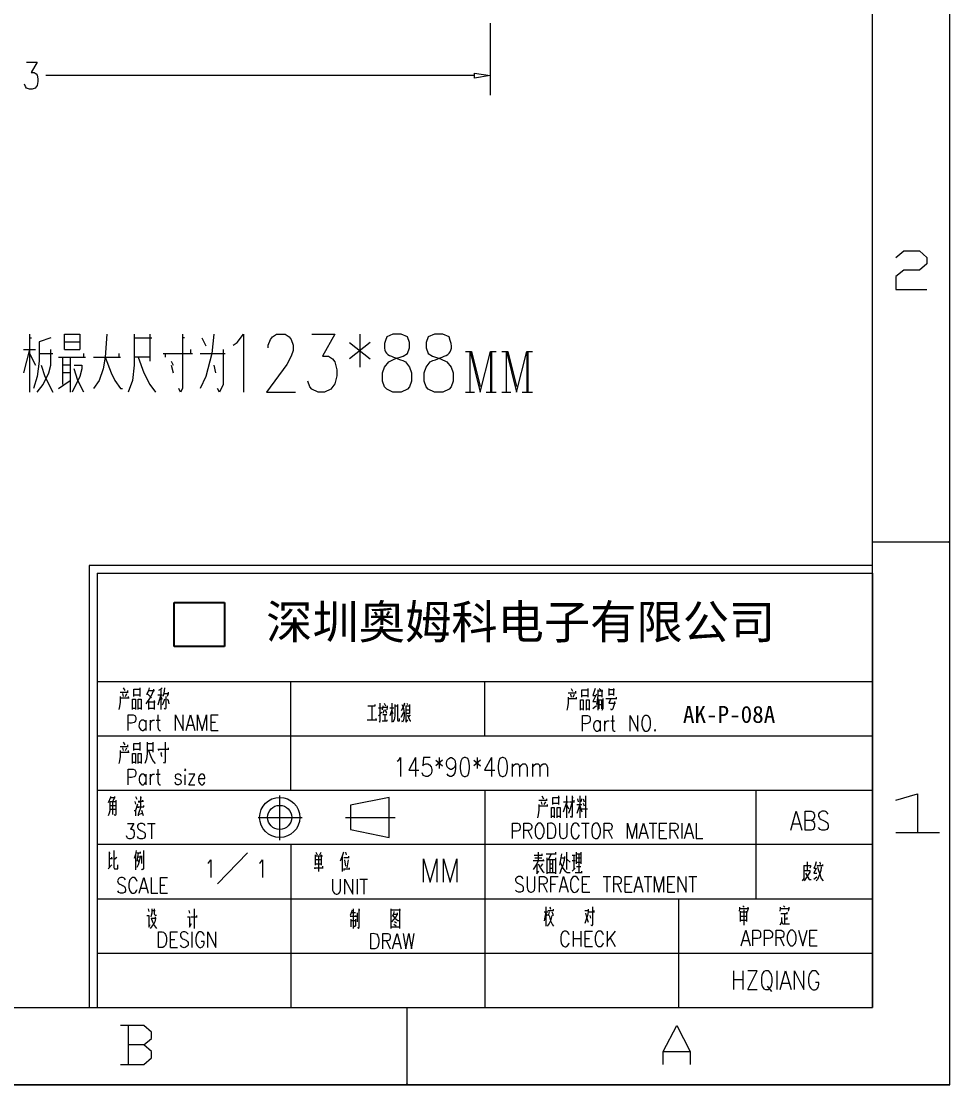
# Model space of a CAD drawing. Header units: millimetres. Extents: x -153 to 267, y -261 to 71.
# Drawn here: x 147.3 to 267.1, y -260.9 to -123.8 of the extents above; entities that cross this region are included whole.
import ezdxf

# ---------------------------------------------------------------- set-up
doc = ezdxf.new("R2010")
doc.units = ezdxf.units.MM
picture_1 = doc.add_image_def('image1.png', size_in_pixel=(283, 248))

msp = doc.modelspace()

# ---------------------------------------------------------------- hatches: boundary and pattern name
h = msp.add_hatch(color=0)
h.dxf.hatch_style = 2
h.paths.add_polyline_path([(267.07, -191.07), (266.94, -191.04), (266.91, -190.91), (266.94, -190.79), (267.07, -190.76)])
h = msp.add_hatch(color=0)
h.dxf.hatch_style = 2
h.paths.add_polyline_path([(196.93, -260.9), (196.96, -260.77), (197.09, -260.74), (197.21, -260.77), (197.24, -260.9)])

# ---------------------------------------------------------------- linework, layer by layer
at = {"color": 0, "lineweight": 0}
for points in [[(267.07, -260.9), (267.07, 36.01)], [(267.07, -260.9), (267.07, 36.01)], [(257.1, -250.92), (257.1, 26.04)], [(207.8, -124.05), (207.8, -133.31)], [(148, -129.08), (149.36, -129.08), (148.62, -130.41), (148.99, -130.41), (149.24, -130.56), (149.36, -130.75), (149.48, -131.24), (149.48, -131.58), (149.36, -132.08), (149.11, -132.42), (148.74, -132.57), (148.37, -132.57), (148, -132.42), (147.88, -132.23), (147.76, -131.92)], [(205.79, -130.81), (150.5, -130.81)], [(260.12, -154.24), (261.14, -153.41), (263.15, -153.41), (264.13, -154.24), (264.13, -155.07), (263.15, -155.91), (261.14, -155.91), (260.12, -156.71), (260.12, -158.38), (264.13, -158.38)], [(148.4, -164.12), (148.4, -171.62)], [(152.88, -166.13), (152.88, -164.12), (154.89, -164.12), (154.89, -166.13)], [(158.38, -164.12), (158.13, -167.11), (157.88, -168.63), (157.39, -170.11), (156.65, -171.13)], [(161.89, -164.12), (161.89, -168.13), (161.65, -170.11), (161.12, -171.62)], [(163.9, -164.12), (163.9, -167.61)], [(168.13, -164.12), (168.13, -171.13), (167.88, -171.62), (167.64, -171.13)], [(172.14, -164.12), (171.9, -166.62), (171.12, -169.61), (170.38, -171.13)], [(174.64, -165.54), (175.17, -165.2), (175.97, -164.12), (175.97, -171.62)], [(179.18, -165.91), (179.18, -165.54), (179.46, -164.83), (179.74, -164.49), (180.26, -164.12), (181.34, -164.12), (181.87, -164.49), (182.14, -164.83), (182.39, -165.54), (182.39, -166.25), (182.14, -166.99), (181.59, -168.04), (178.93, -171.62), (182.67, -171.62)], [(184.8, -164.12), (187.76, -164.12), (186.16, -166.99), (186.96, -166.99), (187.48, -167.33), (187.76, -167.7), (188.04, -168.75), (188.04, -169.49), (187.76, -170.54), (187.24, -171.25), (186.44, -171.62), (185.6, -171.62), (184.8, -171.25), (184.55, -170.91), (184.27, -170.2)], [(190.97, -164.12), (190.97, -168.41)], [(148.4, -164.61), (148.65, -164.61)], [(151.15, -164.61), (149.64, -165.11), (149.64, -167.61), (149.39, -169.61), (148.9, -171.13)], [(152.88, -165.11), (154.89, -165.11)], [(161.89, -164.61), (164.15, -164.61)], [(168.38, -164.61), (168.13, -164.61)], [(170.63, -164.61), (171.12, -165.63)], [(189.65, -165.2), (192.3, -167.33)], [(192.3, -165.2), (189.65, -167.33)], [(147.63, -166.13), (149.15, -166.13)], [(148.4, -166.13), (147.63, -169.12)], [(148.4, -166.62), (149.15, -168.13)], [(149.39, -171.62), (150.13, -170.63), (150.87, -169.12), (151.15, -168.13), (151.15, -166.13)], [(149.64, -166.62), (151.4, -166.62)], [(152.14, -167.11), (155.63, -167.11)], [(152.63, -167.11), (152.63, -170.63)], [(152.88, -166.13), (154.89, -166.13)], [(153.65, -167.11), (153.65, -171.62)], [(155.38, -167.11), (155.38, -166.62)], [(156.65, -167.11), (160.13, -167.11)], [(158.13, -167.11), (158.9, -169.12), (159.39, -170.11), (160.13, -171.13), (160.38, -171.13)], [(159.89, -166.62), (159.89, -167.11)], [(163.9, -167.11), (161.89, -167.11)], [(162.39, -167.11), (163.13, -169.12), (163.9, -170.63), (164.64, -171.62)], [(165.63, -166.62), (169.4, -166.62)], [(165.88, -166.62), (165.88, -167.11)], [(169.15, -166.13), (169.15, -166.62)], [(170.38, -166.62), (173.62, -166.62)], [(173.38, -166.13), (173.38, -170.63), (172.88, -171.62), (172.64, -171.13)], [(204.62, -166.37), (205.39, -166.37)], [(205.2, -171.62), (205.2, -166.37)], [(205.2, -166.37), (206.5, -171.62), (207.83, -166.37), (207.83, -171.62)], [(205.39, -166.37), (206.5, -170.88)], [(207.83, -166.37), (208.57, -166.37)], [(208.01, -171.62), (208.01, -166.37)], [(209.31, -166.37), (210.08, -166.37)], [(209.9, -171.62), (209.9, -166.37)], [(209.9, -166.37), (211.19, -171.62), (212.52, -166.37), (212.52, -171.62)], [(210.08, -166.37), (211.19, -170.88)], [(212.52, -166.37), (213.26, -166.37)], [(212.71, -171.62), (212.71, -166.37)], [(149.89, -168.13), (150.38, -169.61), (151.4, -171.62)], [(153.65, -168.13), (152.63, -168.13)], [(154.15, -168.13), (155.13, -168.13), (155.13, -168.63), (154.89, -169.61), (153.9, -171.62)], [(166.65, -167.61), (166.9, -168.13)], [(166.65, -168.13), (166.9, -169.12)], [(172.14, -168.13), (172.39, -169.12)], [(153.65, -169.12), (152.63, -169.12)], [(155.38, -171.62), (154.64, -170.11), (154.15, -168.63)], [(152.14, -171.13), (153.65, -170.11)], [(204.62, -171.62), (205.76, -171.62)], [(207.27, -171.62), (208.57, -171.62)], [(209.31, -171.62), (210.45, -171.62)], [(211.93, -171.62), (213.26, -171.62)], [(257.1, -190.91), (267.07, -190.91)], [(257.1, -193.94), (156.09, -193.94), (156.09, -250.92)], [(157.11, -194.93), (157.11, -250.92)], [(157.11, -194.93), (257.1, -194.93)], [(257.1, -194.93), (257.1, -250.92)], [(157.11, -208.91), (257.1, -208.91)], [(160.47, -209.71), (160.66, -210.08)], [(162.6, -209.71), (162.6, -210.83)], [(163.84, -209.71), (163.75, -210.08), (163.47, -210.64)], [(165.51, -209.71), (165.32, -209.9), (165.04, -210.08)], [(165.78, -209.71), (165.69, -210.45), (165.6, -210.83)], [(182.08, -222.93), (182.08, -208.91)], [(207.09, -215.92), (207.09, -208.91)], [(160.1, -210.83), (160.1, -211.57), (160.01, -212.15), (159.92, -212.52)], [(160.1, -210.27), (161.12, -210.27)], [(160.1, -211.01), (161.22, -211.01)], [(160.38, -210.45), (160.47, -210.83)], [(160.75, -210.83), (160.94, -210.45)], [(161.03, -210.08), (161.03, -210.27)], [(161.12, -210.83), (161.12, -211.01)], [(161.86, -210.83), (161.86, -209.9), (162.7, -209.9)], [(161.86, -210.64), (162.6, -210.64)], [(164.39, -210.08), (164.02, -210.83), (163.38, -211.78)], [(163.56, -210.45), (164.12, -211.01)], [(163.75, -210.08), (164.49, -210.08)], [(164.39, -209.9), (164.39, -210.08)], [(164.95, -210.64), (165.51, -210.64)], [(165.32, -210.64), (164.95, -211.97)], [(165.32, -209.9), (165.32, -212.52)], [(165.32, -210.83), (165.51, -211.2)], [(165.69, -210.45), (166.34, -210.45)], [(165.97, -210.83), (165.97, -212.34), (165.88, -212.52), (165.78, -212.34)], [(166.25, -210.27), (166.25, -210.45), (166.15, -210.83)], [(217.86, -210.92), (217.86, -211.69), (217.77, -212.25), (217.68, -212.62)], [(217.86, -210.36), (218.88, -210.36)], [(217.86, -211.1), (218.97, -211.1)], [(218.14, -210.55), (218.23, -210.92)], [(218.23, -209.81), (218.42, -210.18)], [(218.51, -210.92), (218.69, -210.55)], [(218.79, -210.18), (218.79, -210.36)], [(218.88, -210.92), (218.88, -211.1)], [(219.62, -210.92), (219.62, -209.99), (220.48, -209.99)], [(219.62, -210.73), (220.39, -210.73)], [(220.39, -209.81), (220.39, -210.92)], [(221.32, -209.81), (221.04, -210.73), (221.41, -210.73)], [(221.5, -210.55), (221.04, -211.5)], [(221.69, -209.99), (221.69, -210.73), (221.5, -211.87)], [(222.34, -210.18), (221.69, -210.18)], [(221.69, -210.73), (222.24, -210.73)], [(221.69, -211.1), (221.69, -212.62)], [(221.87, -209.81), (222.06, -209.99)], [(222.24, -210.92), (222.24, -209.99)], [(222.34, -211.1), (222.34, -212.43)], [(222.71, -211.1), (224.13, -211.1)], [(223.08, -209.81), (223.08, -210.73)], [(223.82, -209.99), (223.08, -209.99)], [(223.08, -210.55), (223.73, -210.55)], [(223.36, -211.1), (223.08, -211.69), (223.94, -211.69)], [(223.73, -210.73), (223.73, -209.81)], [(224.03, -210.92), (224.03, -211.1)], [(161.68, -212.52), (161.68, -211.2), (162.05, -211.2), (162.05, -212.52)], [(161.68, -212.34), (162.05, -212.34)], [(162.42, -212.52), (162.42, -211.2), (162.79, -211.2), (162.79, -212.52)], [(162.42, -212.34), (162.79, -212.34)], [(163.75, -211.38), (163.75, -212.52)], [(164.58, -211.57), (163.75, -211.57)], [(163.75, -212.34), (164.49, -212.34)], [(164.49, -212.52), (164.49, -211.38)], [(165.78, -211.2), (165.6, -211.78), (165.51, -211.97)], [(166.15, -211.2), (166.25, -211.38), (166.34, -211.78)], [(192.02, -212.06), (192.98, -212.06)], [(192.52, -212.06), (192.52, -213.85)], [(192.92, -211.87), (192.92, -212.06)], [(193.81, -212.37), (193.41, -212.37)], [(193.47, -214), (193.57, -214.16), (193.63, -214), (193.63, -211.72)], [(193.97, -212.06), (193.87, -212.55)], [(193.97, -212.21), (194.62, -212.21)], [(194.12, -211.72), (194.31, -212.06)], [(194.52, -212.06), (194.52, -212.21), (194.46, -212.55)], [(195.36, -212.37), (194.86, -212.37)], [(195.11, -211.72), (195.11, -214.16)], [(195.11, -211.87), (195.2, -211.87)], [(195.51, -211.87), (195.51, -213.36), (195.42, -213.85), (195.26, -214.16)], [(195.51, -212.06), (195.91, -212.06)], [(195.85, -211.87), (195.85, -213.85), (195.91, -214), (196.1, -214), (196.1, -213.67)], [(196.75, -211.72), (196.56, -212.21), (196.31, -212.71)], [(196.75, -211.87), (196.31, -212.71)], [(196.41, -211.87), (196.53, -212.13), (196.62, -212.41), (196.68, -212.71), (196.71, -213.01), (196.7, -213.31), (196.66, -213.61), (196.6, -213.89), (196.5, -214.16), (196.41, -214)], [(197.39, -211.87), (197.39, -213.02), (196.9, -213.02)], [(196.9, -212.06), (197.46, -212.06)], [(196.9, -212.06), (196.9, -214.16)], [(197.05, -211.72), (197.15, -211.87)], [(219.43, -212.62), (219.43, -211.29), (219.81, -211.29), (219.81, -212.62)], [(219.43, -212.43), (219.81, -212.43)], [(220.21, -212.62), (220.21, -211.29), (220.58, -211.29), (220.58, -212.62)], [(220.21, -212.43), (220.58, -212.43)], [(221.04, -211.5), (221.41, -211.5)], [(221.5, -212.06), (221.04, -212.43)], [(221.69, -211.29), (222.43, -211.29)], [(221.69, -211.87), (222.34, -211.87)], [(221.87, -212.43), (221.87, -211.29)], [(222.15, -211.29), (222.15, -212.43)], [(222.24, -212.62), (222.34, -212.43)], [(223.82, -211.5), (223.82, -211.69), (223.63, -212.43), (223.45, -212.62), (223.36, -212.43)], [(161.09, -215.21), (161.09, -213.2), (161.74, -213.2), (161.96, -213.29), (162.02, -213.39), (162.08, -213.57), (162.08, -213.82), (162.05, -214), (161.98, -214.13), (161.87, -214.21), (161.73, -214.26), (161.55, -214.27), (161.34, -214.27), (161.09, -214.25)], [(164.95, -213.2), (164.95, -214.81), (165.01, -215.12), (165.17, -215.21), (165.29, -215.21)], [(167.23, -215.21), (167.23, -213.2), (168.22, -215.21), (168.22, -213.2)], [(168.59, -215.21), (169.15, -213.2), (169.73, -215.21)], [(170.07, -215.21), (170.07, -213.2), (170.66, -215.21), (171.22, -213.2), (171.22, -215.21)], [(171.8, -215.21), (171.8, -213.2), (172.73, -213.2)], [(191.93, -213.85), (193.16, -213.85)], [(193.07, -213.67), (193.07, -213.85)], [(193.41, -213.36), (193.81, -212.86)], [(194.12, -212.55), (193.97, -213.02)], [(194.46, -213.2), (193.97, -213.2)], [(194.21, -213.2), (194.21, -214)], [(194.46, -213.02), (194.31, -212.55)], [(194.46, -213.85), (194.46, -214)], [(195.11, -212.55), (194.86, -213.36)], [(195.11, -212.71), (195.26, -213.02)], [(196.31, -213.51), (196.65, -212.86)], [(196.9, -212.55), (197.39, -212.55)], [(197.15, -213.85), (196.9, -214.16)], [(197.15, -213.2), (197.3, -213.67), (197.46, -214), (197.55, -214)], [(197.46, -213.2), (197.21, -213.51)], [(219.71, -215.3), (219.71, -213.29), (220.36, -213.29), (220.58, -213.39), (220.64, -213.48), (220.7, -213.67), (220.71, -213.91), (220.67, -214.1), (220.6, -214.22), (220.49, -214.3), (220.35, -214.35), (220.17, -214.36), (219.96, -214.36), (219.71, -214.34)], [(223.57, -213.29), (223.57, -214.93), (223.63, -215.21), (223.79, -215.3), (223.91, -215.3)], [(225.86, -215.3), (225.86, -213.29), (226.84, -215.3), (226.84, -213.29)], [(163.38, -214.16), (163.22, -213.97), (163.1, -213.88), (162.88, -213.88), (162.73, -213.97), (162.57, -214.16), (162.51, -214.44), (162.5, -214.65), (162.55, -214.85), (162.64, -215.02), (162.76, -215.15), (162.9, -215.22), (163.06, -215.21), (163.22, -215.12), (163.38, -214.93)], [(163.38, -213.88), (163.38, -215.21)], [(163.93, -213.88), (163.93, -215.21)], [(163.93, -214.44), (164.02, -214.16), (164.15, -213.97), (164.3, -213.88), (164.52, -213.88)], [(164.73, -213.88), (165.23, -213.88)], [(168.81, -214.53), (169.52, -214.53)], [(171.8, -214.16), (172.36, -214.16)], [(171.8, -215.21), (172.73, -215.21)], [(193.87, -214), (194.52, -214)], [(222, -214.25), (221.84, -214.07), (221.72, -213.97), (221.5, -213.97), (221.35, -214.07), (221.19, -214.25), (221.13, -214.53), (221.13, -214.74), (221.17, -214.94), (221.26, -215.11), (221.38, -215.24), (221.53, -215.31), (221.68, -215.31), (221.84, -215.21), (222, -215.02)], [(222, -213.97), (222, -215.3)], [(222.55, -213.97), (222.55, -215.3)], [(222.55, -214.53), (222.65, -214.25), (222.77, -214.07), (222.92, -213.97), (223.14, -213.97)], [(223.36, -213.97), (223.85, -213.97)], [(157.11, -215.92), (257.1, -215.92)], [(160.1, -217.83), (160.1, -218.57), (160.01, -219.13), (159.92, -219.5)], [(160.1, -217.28), (161.12, -217.28)], [(160.38, -217.46), (160.47, -217.83)], [(160.47, -216.72), (160.66, -217.09)], [(160.75, -217.83), (160.94, -217.46)], [(161.03, -217.09), (161.03, -217.28)], [(161.12, -217.83), (161.12, -218.02)], [(161.86, -217.83), (161.86, -216.91), (162.7, -216.91)], [(161.86, -217.65), (162.6, -217.65)], [(162.6, -216.72), (162.6, -217.83)], [(163.56, -216.72), (163.56, -218.2), (163.47, -218.94), (163.25, -219.5)], [(163.56, -216.91), (164.39, -216.91)], [(164.3, -217.83), (163.56, -217.83)], [(163.75, -217.83), (164.02, -218.57), (164.3, -219.13), (164.58, -219.5)], [(164.3, -216.72), (164.3, -218.02)], [(164.95, -217.65), (166.34, -217.65)], [(165.04, -217.65), (165.04, -217.83)], [(165.88, -216.72), (165.88, -219.31), (165.78, -219.5), (165.69, -219.31)], [(165.97, -216.91), (165.88, -216.91)], [(166.25, -217.46), (166.25, -217.65)], [(160.1, -218.02), (161.22, -218.02)], [(161.68, -219.5), (161.68, -218.2), (162.05, -218.2), (162.05, -219.5)], [(161.68, -219.31), (162.05, -219.31)], [(162.42, -219.5), (162.42, -218.2), (162.79, -218.2), (162.79, -219.5)], [(162.42, -219.31), (162.79, -219.31)], [(165.32, -218.02), (165.41, -218.2)], [(165.32, -218.2), (165.41, -218.57)], [(195.82, -219.19), (196, -219.07), (196.25, -218.73), (196.25, -221.17)], [(198.17, -218.73), (197.3, -220.36), (198.6, -220.36)], [(198.17, -218.73), (198.17, -221.17)], [(200.08, -218.73), (199.22, -218.73), (199.12, -219.78), (199.22, -219.65), (199.49, -219.53), (199.74, -219.53), (199.99, -219.65), (200.17, -219.9), (200.26, -220.24), (200.26, -220.46), (200.17, -220.83), (199.99, -221.04), (199.74, -221.17), (199.49, -221.17), (199.22, -221.04), (199.12, -220.92), (199.03, -220.7)], [(200.79, -219.07), (201.65, -219.78)], [(201.65, -219.07), (200.79, -219.78)], [(201.22, -218.73), (201.22, -220.12)], [(203.32, -219.53), (203.23, -219.9), (203.04, -220.12), (202.8, -220.24), (202.7, -220.24), (202.46, -220.12), (202.27, -219.9), (202.18, -219.53), (202.18, -219.41), (202.27, -219.07), (202.46, -218.85), (202.7, -218.73), (202.8, -218.73), (203.04, -218.85), (203.23, -219.07), (203.32, -219.53), (203.32, -220.12), (203.23, -220.7), (203.04, -221.04), (202.8, -221.17), (202.61, -221.17), (202.36, -221.04), (202.27, -220.83)], [(205.67, -219.07), (206.53, -219.78)], [(206.53, -219.07), (205.67, -219.78)], [(206.1, -218.73), (206.1, -220.12)], [(207.95, -218.73), (207.06, -220.36), (208.38, -220.36)], [(207.95, -218.73), (207.95, -221.17)], [(161.09, -222.22), (161.09, -220.21), (161.74, -220.21), (161.96, -220.3), (162.02, -220.39), (162.08, -220.58), (162.08, -220.83), (162.05, -221.01), (161.98, -221.14), (161.87, -221.22), (161.73, -221.26), (161.55, -221.28), (161.34, -221.27), (161.09, -221.26)], [(164.95, -220.21), (164.95, -221.81), (165.01, -222.09), (165.17, -222.22), (165.29, -222.22)], [(210.64, -219.53), (210.64, -221.17)], [(210.64, -219.99), (210.91, -219.65), (211.07, -219.53), (211.35, -219.53), (211.5, -219.65), (211.59, -219.99), (211.59, -221.17)], [(211.59, -219.99), (211.87, -219.65), (212.03, -219.53), (212.3, -219.53), (212.46, -219.65), (212.55, -219.99), (212.55, -221.17)], [(213.26, -219.53), (213.26, -221.17)], [(213.26, -219.99), (213.51, -219.65), (213.69, -219.53), (213.97, -219.53), (214.13, -219.65), (214.22, -219.99), (214.22, -221.17)], [(214.22, -219.99), (214.46, -219.65), (214.65, -219.53), (214.93, -219.53), (215.08, -219.65), (215.17, -219.99), (215.17, -221.17)], [(163.38, -221.17), (163.22, -220.95), (163.1, -220.86), (162.88, -220.86), (162.73, -220.95), (162.57, -221.17), (162.51, -221.44), (162.51, -221.63), (162.57, -221.91), (162.73, -222.09), (162.88, -222.22), (163.1, -222.22), (163.22, -222.09), (163.38, -221.91)], [(163.38, -220.86), (163.38, -222.22)], [(163.93, -220.86), (163.93, -222.22)], [(163.93, -221.44), (164.02, -221.17), (164.15, -220.95), (164.3, -220.86), (164.52, -220.86)], [(164.73, -220.86), (165.23, -220.86)], [(167.94, -221.17), (167.88, -220.95), (167.67, -220.86), (167.45, -220.86), (167.23, -220.95), (167.17, -221.17), (167.23, -221.35), (167.36, -221.44), (167.73, -221.54), (167.84, -221.61), (167.91, -221.7), (167.95, -221.78), (167.96, -221.87), (167.94, -221.95), (167.91, -222.03), (167.85, -222.1), (167.78, -222.16), (167.7, -222.2), (167.61, -222.23), (167.53, -222.24), (167.44, -222.23), (167.35, -222.19), (167.28, -222.13), (167.22, -222.03), (167.17, -221.91)], [(168.44, -220.95), (168.44, -222.22)], [(168.93, -222.22), (169.73, -220.86), (168.93, -220.86)], [(170.17, -221.44), (171, -221.44), (171, -221.24), (170.95, -221.08), (170.86, -220.95), (170.75, -220.86), (170.62, -220.84), (170.49, -220.87), (170.35, -220.98), (170.23, -221.17), (170.17, -221.44), (170.17, -221.63), (170.23, -221.91), (170.38, -222.09), (170.51, -222.22), (170.72, -222.22), (170.88, -222.09), (171, -221.91)], [(157.11, -222.93), (257.1, -222.93)], [(168.93, -222.22), (169.73, -222.22)], [(207.09, -222.93), (207.09, -250.92)], [(242.09, -236.91), (242.09, -222.93)], [(260.12, -224.22), (262.93, -223.39), (262.93, -228.39)], [(158.84, -223.73), (158.84, -223.88), (158.53, -224.56)], [(158.78, -224.38), (159.61, -224.38)], [(159.52, -225.4), (158.78, -225.4), (158.78, -224.38)], [(158.84, -223.88), (159.42, -223.88)], [(159.36, -223.73), (159.36, -223.88), (159.27, -224.07), (159.09, -224.38)], [(159.09, -224.38), (159.09, -226.04)], [(159.52, -224.22), (159.52, -226.04), (159.42, -226.23), (159.36, -226.04)], [(161.99, -224.38), (162.05, -224.72)], [(162.05, -223.73), (162.23, -224.07)], [(162.3, -224.72), (162.05, -225.55)], [(163.07, -224.38), (162.39, -224.38)], [(162.48, -224.38), (162.48, -224.56)], [(162.73, -225.06), (162.73, -223.73)], [(162.73, -223.88), (162.82, -223.88)], [(162.97, -224.22), (162.97, -224.38)], [(180.66, -229.38), (180.66, -223.61)], [(214.09, -224.78), (214.09, -225.52), (214, -226.11), (213.91, -226.48)], [(214.09, -224.22), (215.14, -224.22)], [(214.37, -224.41), (214.46, -224.78)], [(214.46, -223.67), (214.68, -224.04)], [(214.77, -224.78), (214.96, -224.41)], [(215.05, -224.04), (215.05, -224.22)], [(215.14, -224.78), (215.14, -224.96)], [(215.88, -224.78), (215.88, -223.85), (216.72, -223.85)], [(215.88, -224.59), (216.63, -224.59)], [(216.63, -223.67), (216.63, -224.78)], [(217.27, -224.41), (217.92, -224.41)], [(217.27, -225.7), (217.64, -224.59)], [(217.64, -223.67), (217.64, -226.48)], [(217.64, -223.85), (217.74, -223.85)], [(217.64, -224.78), (217.92, -225.33)], [(218.39, -224.41), (218.11, -225.33), (217.92, -225.92)], [(218.01, -224.41), (218.69, -224.41)], [(218.39, -223.67), (218.39, -226.29), (218.29, -226.48), (218.2, -226.29)], [(218.39, -223.85), (218.48, -223.85)], [(218.57, -224.22), (218.57, -224.41)], [(218.97, -224.78), (219.62, -224.78)], [(219.34, -224.78), (218.97, -225.92)], [(219.06, -224.04), (219.16, -224.41)], [(219.34, -223.67), (219.34, -226.48)], [(219.53, -224.41), (219.62, -224.04)], [(219.81, -224.04), (219.9, -224.41)], [(219.81, -224.59), (219.9, -224.96)], [(220.08, -223.67), (220.08, -226.48)], [(220.08, -223.85), (220.18, -223.85)], [(158.78, -225.4), (158.68, -225.89), (158.53, -226.23)], [(158.78, -224.9), (159.52, -224.9)], [(161.89, -225.55), (162.05, -225.55), (162.05, -226.23)], [(162.3, -225.06), (163.13, -225.06)], [(162.39, -225.06), (162.39, -225.21)], [(162.73, -225.06), (162.39, -226.04), (162.39, -226.23)], [(162.39, -226.04), (162.97, -225.89)], [(163.07, -226.23), (162.88, -225.55)], [(163.07, -224.9), (163.07, -225.06)], [(214.09, -224.96), (215.24, -224.96)], [(215.7, -226.48), (215.7, -225.15), (216.07, -225.15), (216.07, -226.48)], [(216.44, -226.48), (216.44, -225.15), (216.81, -225.15), (216.81, -226.48)], [(219.34, -224.96), (219.62, -225.7)], [(219.62, -225.33), (220.36, -225.33)], [(246.57, -228.08), (247.28, -225.64), (247.99, -228.08)], [(248.42, -228.08), (248.42, -225.64), (249.19, -225.64), (249.47, -225.77), (249.53, -225.89), (249.63, -226.11), (249.62, -226.36), (249.56, -226.56), (249.45, -226.7), (249.29, -226.79), (249.11, -226.84), (248.9, -226.85), (248.66, -226.84), (248.42, -226.82)], [(251.38, -226.01), (251.28, -225.86), (251.17, -225.75), (251.04, -225.67), (250.9, -225.63), (250.76, -225.61), (250.62, -225.63), (250.49, -225.67), (250.38, -225.74), (250.28, -225.82), (250.2, -225.92), (250.15, -226.03), (250.13, -226.16), (250.15, -226.29), (250.22, -226.42), (250.33, -226.56), (250.49, -226.69), (250.7, -226.8), (250.89, -226.88), (251.05, -226.95), (251.18, -227.03), (251.28, -227.13), (251.35, -227.27), (251.39, -227.47), (251.38, -227.74), (251.2, -227.99), (250.95, -228.08), (250.58, -228.08), (250.34, -227.99), (250.15, -227.74)], [(161.03, -227.22), (161.83, -227.22), (161.4, -227.96), (161.62, -227.96), (161.74, -228.05), (161.83, -228.17), (161.89, -228.45), (161.89, -228.64), (161.83, -228.91), (161.68, -229.1), (161.46, -229.19), (161.25, -229.19), (161.03, -229.1), (160.97, -229.01), (160.91, -228.82)], [(163.31, -227.49), (163.19, -227.31), (162.97, -227.22), (162.67, -227.22), (162.45, -227.31), (162.33, -227.49), (162.33, -227.68), (162.39, -227.87), (162.45, -227.96), (162.6, -228.05), (162.78, -228.15), (162.94, -228.22), (163.06, -228.28), (163.17, -228.34), (163.24, -228.43), (163.29, -228.54), (163.32, -228.7), (163.31, -228.91), (163.19, -229.1), (162.97, -229.19), (162.67, -229.19), (162.45, -229.1), (162.33, -228.91)], [(163.59, -227.22), (164.61, -227.22)], [(164.12, -227.22), (164.12, -229.19)], [(177.88, -226.45), (183.53, -226.45)], [(189.15, -226.45), (195.54, -226.45)], [(210.67, -229.16), (210.67, -227.16), (211.32, -227.16), (211.53, -227.25), (211.59, -227.34), (211.66, -227.56), (211.66, -227.8), (211.62, -227.97), (211.54, -228.1), (211.43, -228.17), (211.29, -228.21), (211.11, -228.22), (210.9, -228.22), (210.67, -228.2)], [(212.15, -229.16), (212.15, -227.16), (212.8, -227.16), (213.01, -227.25), (213.08, -227.34), (213.17, -227.56), (213.17, -227.74), (213.08, -227.93), (213.01, -228.02), (212.8, -228.11), (212.15, -228.11)], [(215.7, -226.29), (216.07, -226.29)], [(216.44, -226.29), (216.81, -226.29)], [(216.72, -227.16), (216.72, -228.61), (216.81, -228.88), (216.93, -229.07), (217.15, -229.16), (217.3, -229.16), (217.52, -229.07), (217.68, -228.88), (217.74, -228.61), (217.74, -227.16)], [(219.31, -227.65), (219.22, -227.46), (219.1, -227.25), (218.94, -227.16), (218.66, -227.16), (218.51, -227.25), (218.39, -227.46), (218.29, -227.65), (218.23, -227.93), (218.23, -228.39), (218.29, -228.7), (218.39, -228.88), (218.51, -229.07), (218.65, -229.15), (218.78, -229.19), (218.9, -229.18), (219.01, -229.13), (219.1, -229.05), (219.18, -228.95), (219.25, -228.83), (219.31, -228.7)], [(219.59, -227.16), (220.58, -227.16)], [(220.08, -227.16), (220.08, -229.16)], [(222.52, -229.16), (222.52, -227.16), (223.17, -227.16), (223.39, -227.25), (223.45, -227.34), (223.51, -227.56), (223.5, -227.77), (223.45, -227.93), (223.36, -228.03), (223.24, -228.1), (223.09, -228.13), (222.91, -228.13), (222.72, -228.12), (222.52, -228.11)], [(225.52, -229.16), (225.52, -227.16), (226.1, -229.16), (226.66, -227.16), (226.66, -229.16)], [(227.03, -229.16), (227.58, -227.16), (228.17, -229.16)], [(228.29, -227.16), (229.31, -227.16)], [(228.79, -227.16), (228.79, -229.16)], [(229.65, -229.16), (229.65, -227.16), (230.58, -227.16)], [(231.01, -229.16), (231.01, -227.16), (231.66, -227.16), (231.88, -227.25), (231.94, -227.34), (232.03, -227.56), (232.03, -227.74), (231.94, -227.93), (231.88, -228.02), (231.66, -228.11), (231.01, -228.11)], [(232.52, -227.16), (232.52, -229.16)], [(232.86, -229.16), (233.45, -227.16), (234.01, -229.16)], [(234.38, -227.16), (234.38, -229.16), (235.24, -229.16)], [(246.85, -227.28), (247.71, -227.28)], [(249.19, -226.82), (249.47, -226.94), (249.53, -227.03), (249.63, -227.28), (249.63, -227.62), (249.53, -227.87), (249.47, -227.99), (249.19, -228.08), (248.42, -228.08)], [(212.67, -228.11), (213.17, -229.16)], [(223.02, -228.11), (223.51, -229.16)], [(227.24, -228.48), (227.95, -228.48)], [(229.65, -228.11), (230.24, -228.11)], [(231.5, -228.11), (232.03, -229.16)], [(233.08, -228.48), (233.79, -228.48)], [(260.12, -228.39), (265.74, -228.39)], [(157.11, -229.9), (257.1, -229.9)], [(182.08, -229.9), (182.08, -250.92)], [(229.65, -229.16), (230.58, -229.16)], [(158.68, -230.89), (158.68, -232.9)], [(158.68, -231.04), (158.78, -231.04)], [(159.02, -231.72), (159.02, -231.54)], [(159.27, -230.71), (159.27, -232.9)], [(159.27, -230.89), (159.36, -230.89)], [(159.27, -231.88), (159.67, -231.54)], [(162.14, -230.71), (162.05, -231.23), (161.89, -231.72)], [(162.05, -231.23), (162.05, -233.21)], [(162.39, -231.04), (162.3, -231.54), (162.23, -232.06)], [(162.73, -231.04), (162.23, -231.04)], [(162.64, -231.38), (162.64, -231.54), (162.54, -232.06), (162.39, -232.56), (162.23, -232.9)], [(162.73, -231.54), (162.3, -231.54)], [(162.64, -230.89), (162.64, -231.04)], [(162.82, -231.38), (162.82, -232.37)], [(163.07, -230.71), (163.07, -233.05), (162.97, -233.21), (162.88, -233.05)], [(163.07, -230.89), (163.13, -230.89)], [(176.5, -231.01), (172.64, -235)], [(185.23, -231.26), (185.23, -232.59)], [(186.16, -231.42), (185.23, -231.42)], [(185.32, -230.92), (185.48, -231.26)], [(185.66, -231.42), (185.66, -233.42)], [(185.82, -231.26), (186, -230.92)], [(186.06, -232.59), (186.06, -231.26)], [(188.87, -230.92), (188.69, -231.42), (188.44, -232.09)], [(188.69, -231.42), (188.69, -233.42)], [(188.94, -231.6), (189.61, -231.6)], [(189.28, -231.26), (189.18, -230.92)], [(189.52, -231.42), (189.52, -231.6)], [(213.45, -231.29), (214.56, -231.29)], [(213.54, -231.66), (214.46, -231.66)], [(214, -230.92), (214, -232.03)], [(214.46, -231.11), (214.46, -231.29)], [(215.02, -231.11), (216.32, -231.11)], [(215.11, -231.66), (215.11, -233.73)], [(215.67, -231.11), (215.3, -231.85)], [(216.22, -230.92), (216.22, -231.11)], [(216.22, -231.66), (216.22, -233.73)], [(217, -231.11), (216.9, -231.66), (216.72, -232.59)], [(217.37, -231.48), (217.36, -231.71), (217.32, -231.99), (217.24, -232.3), (217.15, -232.63), (217.04, -232.95), (216.92, -233.25), (216.81, -233.52), (216.72, -233.73)], [(217, -231.66), (217.46, -231.66)], [(217.64, -230.92), (217.64, -233.14)], [(217.64, -231.11), (217.74, -231.11)], [(218.39, -231.29), (218.76, -231.29)], [(218.57, -231.29), (218.57, -233.14)], [(218.94, -232.4), (218.94, -230.92)], [(218.94, -231.11), (219.59, -231.11)], [(218.94, -231.66), (219.5, -231.66)], [(219.22, -231.11), (219.22, -233.55)], [(219.5, -230.92), (219.5, -232.4)], [(158.53, -233.05), (159.02, -232.56)], [(158.68, -231.72), (159.09, -231.72)], [(159.27, -232.9), (159.36, -233.05), (159.76, -233.05), (159.76, -232.56)], [(162.3, -231.88), (162.48, -232.22)], [(171.37, -232.34), (171.53, -232.25), (171.77, -231.91), (171.77, -234.16)], [(178.04, -232.34), (178.19, -232.25), (178.44, -231.91), (178.44, -234.16)], [(185.08, -232.93), (186.25, -232.93)], [(185.17, -232.93), (185.17, -233.08)], [(186.06, -231.91), (185.23, -231.91)], [(185.23, -232.43), (186.06, -232.43)], [(186.16, -232.74), (186.16, -232.93)], [(189.03, -231.91), (189.12, -232.74)], [(189.37, -232.93), (189.52, -231.91)], [(189.61, -232.93), (189.61, -233.08)], [(199.22, -234.78), (199.22, -231.79), (200.08, -234.78), (200.94, -231.79), (200.94, -234.78)], [(201.78, -234.78), (201.78, -231.79), (202.64, -234.78), (203.51, -231.79), (203.51, -234.78)], [(214.74, -232.03), (213.35, -232.03)], [(213.82, -232.4), (213.35, -233.14)], [(214, -232.03), (213.82, -232.4), (213.82, -233.73), (214.09, -233.36)], [(214, -232.4), (214.28, -232.96), (214.56, -233.36), (214.74, -233.55)], [(214.56, -232.4), (214.28, -232.77)], [(214.65, -231.85), (214.65, -232.03)], [(215.11, -231.85), (216.32, -231.85)], [(215.48, -231.85), (215.48, -233.55)], [(215.48, -232.4), (215.85, -232.4)], [(215.48, -232.96), (215.85, -232.96)], [(215.85, -231.85), (215.85, -233.55)], [(216.81, -232.22), (217.18, -232.96), (217.46, -233.36), (217.74, -233.55), (218.11, -233.55)], [(217.74, -231.85), (218.11, -232.22)], [(218.76, -232.03), (218.39, -232.03)], [(218.39, -233.36), (218.76, -232.96)], [(218.94, -232.22), (219.5, -232.22)], [(218.94, -232.77), (219.5, -232.77)], [(248.24, -232.65), (248.24, -234.29), (248.05, -234.59)], [(248.24, -232.65), (249.13, -232.65), (249.13, -232.8), (249.04, -232.99)], [(248.7, -232.16), (248.7, -233.3)], [(249.84, -232.16), (249.69, -232.65), (249.53, -232.99), (249.84, -232.99), (249.53, -233.64), (249.93, -233.64)], [(250.49, -232.8), (250.43, -233.3), (250.27, -233.79), (250.03, -234.44), (249.84, -234.59)], [(249.93, -232.65), (250.74, -232.65)], [(250.03, -232.8), (250.09, -233.14), (250.27, -233.64), (250.49, -234.29), (250.74, -234.59)], [(250.27, -232.16), (250.34, -232.34), (250.34, -232.5)], [(250.67, -232.5), (250.67, -232.65)], [(160.75, -234.5), (160.68, -234.37), (160.59, -234.27), (160.49, -234.21), (160.38, -234.17), (160.26, -234.17), (160.15, -234.18), (160.04, -234.22), (159.95, -234.28), (159.87, -234.35), (159.8, -234.44), (159.76, -234.53), (159.75, -234.63), (159.76, -234.74), (159.81, -234.85), (159.91, -234.96), (160.04, -235.06), (160.23, -235.13), (160.39, -235.2), (160.52, -235.26), (160.62, -235.34), (160.69, -235.43), (160.73, -235.55), (160.75, -235.71), (160.75, -235.92), (160.63, -236.11), (160.41, -236.2), (160.13, -236.2), (159.92, -236.11), (159.76, -235.92)], [(162.26, -234.69), (162.2, -234.5), (162.05, -234.29), (161.89, -234.19), (161.62, -234.19), (161.49, -234.29), (161.34, -234.5), (161.18, -234.97), (161.18, -235.46), (161.34, -235.92), (161.49, -236.11), (161.62, -236.2), (161.89, -236.2), (162.05, -236.11), (162.2, -235.92), (162.26, -235.74)], [(162.54, -236.2), (163.13, -234.19), (163.68, -236.2)], [(164.06, -234.19), (164.06, -236.2), (164.92, -236.2)], [(165.26, -236.2), (165.26, -234.19), (166.19, -234.19)], [(187.48, -234.38), (187.48, -235.8), (187.58, -236.08), (187.7, -236.26), (187.92, -236.35), (188.07, -236.35), (188.29, -236.26), (188.41, -236.08), (188.5, -235.8), (188.5, -234.38)], [(188.87, -233.08), (189.71, -233.08)], [(188.94, -233.08), (188.94, -233.27)], [(189.06, -236.35), (189.06, -234.38), (190.08, -236.35), (190.08, -234.38)], [(190.63, -234.38), (190.63, -236.35)], [(191, -234.38), (191.99, -234.38)], [(191.5, -234.38), (191.5, -236.35)], [(212.06, -234.35), (211.93, -234.16), (211.72, -234.07), (211.44, -234.07), (211.22, -234.16), (211.07, -234.35), (211.07, -234.56), (211.13, -234.75), (211.22, -234.84), (211.35, -234.93), (211.54, -235.01), (211.7, -235.08), (211.82, -235.14), (211.92, -235.21), (212, -235.3), (212.04, -235.42), (212.06, -235.58), (212.06, -235.8), (211.93, -235.98), (211.72, -236.08), (211.44, -236.08), (211.22, -235.98), (211.07, -235.8)], [(212.58, -234.07), (212.58, -235.49), (212.64, -235.8), (212.8, -235.98), (212.98, -236.08), (213.14, -236.08), (213.35, -235.98), (213.51, -235.8), (213.57, -235.49), (213.57, -234.07)], [(214.16, -236.08), (214.16, -234.07), (214.77, -234.07), (214.99, -234.16), (215.08, -234.26), (215.14, -234.47), (215.14, -234.68), (215.09, -234.83), (214.99, -234.94), (214.85, -235), (214.7, -235.04), (214.52, -235.05), (214.34, -235.04), (214.16, -235.03)], [(215.11, -233.55), (216.22, -233.55)], [(215.64, -236.08), (215.64, -234.07), (216.56, -234.07)], [(216.72, -236.08), (217.27, -234.07), (217.86, -236.08)], [(219.22, -234.56), (219.13, -234.35), (219, -234.16), (218.85, -234.07), (218.57, -234.07), (218.42, -234.16), (218.29, -234.35), (218.2, -234.56), (218.14, -234.84), (218.14, -235.3), (218.2, -235.61), (218.29, -235.8), (218.42, -235.98), (218.56, -236.07), (218.69, -236.1), (218.81, -236.09), (218.91, -236.05), (219.01, -235.97), (219.09, -235.87), (219.16, -235.75), (219.22, -235.61)], [(218.76, -233.55), (219.68, -233.55)], [(219.59, -233.36), (219.59, -233.55)], [(219.71, -236.08), (219.71, -234.07), (220.64, -234.07)], [(222.37, -234.07), (223.36, -234.07)], [(222.86, -234.07), (222.86, -236.08)], [(223.73, -236.08), (223.73, -234.07), (224.34, -234.07), (224.56, -234.16), (224.65, -234.26), (224.71, -234.47), (224.71, -234.68), (224.66, -234.83), (224.56, -234.94), (224.42, -235), (224.27, -235.04), (224.09, -235.05), (223.91, -235.04), (223.73, -235.03)], [(225.21, -236.08), (225.21, -234.07), (226.13, -234.07)], [(226.35, -236.08), (226.94, -234.07), (227.49, -236.08)], [(227.65, -234.07), (228.63, -234.07)], [(228.14, -234.07), (228.14, -236.08)], [(229, -236.08), (229, -234.07), (229.56, -236.08), (230.15, -234.07), (230.15, -236.08)], [(230.7, -236.08), (230.7, -234.07), (231.63, -234.07)], [(232.06, -236.08), (232.06, -234.07), (233.08, -236.08), (233.08, -234.07)], [(233.42, -234.07), (234.44, -234.07)], [(233.91, -234.07), (233.91, -236.08)], [(248.39, -233.3), (249.04, -233.3), (249.04, -233.48), (248.3, -234.59)], [(248.48, -233.64), (248.95, -234.44), (249.19, -234.44)], [(249.93, -234.13), (249.53, -234.44)], [(162.76, -235.55), (163.47, -235.55)], [(165.26, -235.15), (165.85, -235.15)], [(214.65, -235.03), (215.14, -236.08)], [(215.64, -235.03), (216.22, -235.03)], [(216.93, -235.4), (217.64, -235.4)], [(219.71, -235.03), (220.27, -235.03)], [(224.22, -235.03), (224.71, -236.08)], [(225.21, -235.03), (225.79, -235.03)], [(226.57, -235.4), (227.28, -235.4)], [(230.7, -235.03), (231.29, -235.03)], [(157.11, -236.91), (257.1, -236.91)], [(165.26, -236.2), (166.19, -236.2)], [(219.71, -236.08), (220.64, -236.08)], [(225.21, -236.08), (226.13, -236.08)], [(230.7, -236.08), (231.63, -236.08)], [(232.09, -236.91), (232.09, -250.92)], [(163.68, -238.24), (163.78, -238.58)], [(164.18, -238.24), (164.18, -238.76), (164.09, -239.07), (164.02, -239.26)], [(164.18, -238.42), (164.61, -238.42)], [(164.77, -239.07), (164.61, -239.07), (164.52, -238.92), (164.52, -238.24)], [(168.93, -238.42), (169.02, -238.76)], [(169.61, -238.24), (169.61, -240.74)], [(169.61, -238.42), (169.67, -238.42)], [(189.99, -238.39), (189.89, -238.73), (189.74, -239.07)], [(190.14, -238.24), (190.14, -240.74)], [(190.73, -240.55), (190.82, -240.74), (190.91, -240.55), (190.91, -238.24)], [(190.97, -238.39), (190.91, -238.39)], [(194.99, -238.24), (194.99, -240.74)], [(196.22, -238.39), (194.99, -238.39)], [(196.16, -240.74), (196.16, -238.24)], [(214.99, -237.96), (214.99, -240.46)], [(215.24, -238.45), (215.98, -238.45)], [(215.48, -237.96), (215.58, -238.27)], [(215.92, -238.27), (215.92, -238.45)], [(220.42, -238.27), (220.42, -238.61), (220.33, -239.1), (219.99, -240.12)], [(219.99, -238.45), (220.48, -238.45)], [(220.98, -237.96), (220.98, -240.27)], [(220.98, -238.11), (221.07, -238.11)], [(221.16, -238.45), (221.16, -238.61)], [(239.96, -238.02), (239.96, -238.18), (239.9, -238.52)], [(239.96, -238.18), (241.14, -238.18)], [(240.06, -238.52), (240.06, -239.84)], [(240.4, -237.84), (240.55, -238.02)], [(240.49, -238.33), (240.49, -240.34)], [(240.89, -239.84), (240.89, -238.52)], [(241.04, -238.02), (241.04, -238.18), (240.98, -238.52)], [(245.21, -238.02), (245.21, -238.18), (245.15, -238.52)], [(245.21, -238.18), (246.38, -238.18)], [(245.64, -237.84), (245.8, -238.02)], [(246.32, -238.02), (246.32, -238.18), (246.23, -238.52)], [(163.53, -239.07), (163.78, -239.07), (163.78, -240.58), (163.93, -240.24)], [(164.61, -239.26), (164.62, -239.47), (164.59, -239.68), (164.53, -239.88), (164.45, -240.07), (164.35, -240.26), (164.22, -240.43), (164.08, -240.59), (163.93, -240.74)], [(164.09, -239.41), (164.67, -239.41)], [(164.09, -239.41), (164.27, -239.9), (164.52, -240.43), (164.77, -240.74)], [(168.78, -239.26), (169.02, -239.26), (169.02, -240.58)], [(169.18, -239.26), (170.01, -239.26)], [(169.92, -239.07), (169.92, -239.26)], [(190.57, -239.23), (189.74, -239.23)], [(190.42, -238.73), (189.89, -238.73)], [(189.89, -240.55), (189.89, -239.56)], [(189.89, -239.72), (190.48, -239.72)], [(190.42, -239.56), (190.42, -240.4)], [(190.48, -239.23), (190.48, -239.07)], [(190.66, -238.73), (190.66, -239.9)], [(195.82, -238.73), (195.82, -238.89), (195.67, -239.23), (195.39, -239.56), (195.08, -239.9)], [(195.39, -238.55), (195.33, -238.89), (195.14, -239.23)], [(195.23, -239.07), (195.48, -239.38), (195.91, -239.72), (196.07, -239.72)], [(195.33, -238.89), (195.91, -238.89)], [(195.73, -240.06), (195.48, -239.9)], [(214.74, -238.61), (215.24, -238.61)], [(214.99, -238.61), (214.74, -239.78)], [(214.99, -238.79), (215.14, -239.1)], [(215.73, -239.1), (215.58, -239.78), (215.42, -240.12), (215.14, -240.46)], [(215.42, -238.61), (215.33, -238.95), (215.24, -239.1)], [(215.42, -239.1), (215.58, -239.78), (215.82, -240.27), (215.98, -240.46)], [(215.73, -238.61), (215.82, -238.79), (215.92, -239.1)], [(220.08, -238.79), (220.24, -239.29), (220.42, -239.94)], [(220.58, -238.61), (221.26, -238.61)], [(220.67, -239.1), (220.73, -239.44)], [(240.98, -238.67), (240.06, -238.67)], [(240.06, -239.16), (240.89, -239.16)], [(240.06, -239.69), (240.89, -239.69)], [(246.38, -240.18), (245.55, -240.18), (245.4, -239.84), (245.15, -240.34)], [(246.14, -238.85), (245.3, -238.85)], [(245.4, -239.84), (245.4, -239.35)], [(245.74, -238.85), (245.74, -240.18)], [(245.74, -239.5), (246.14, -239.5)], [(246.04, -238.67), (246.04, -238.85)], [(246.04, -239.35), (246.04, -239.5)], [(166.56, -243.21), (166.56, -241.2), (167.48, -241.2)], [(168.84, -241.48), (168.74, -241.36), (168.64, -241.27), (168.53, -241.21), (168.41, -241.18), (168.3, -241.18), (168.19, -241.19), (168.09, -241.23), (168, -241.28), (167.93, -241.35), (167.88, -241.43), (167.84, -241.52), (167.84, -241.62), (167.86, -241.73), (167.91, -241.84), (168, -241.95), (168.13, -242.07), (168.3, -242.13), (168.45, -242.2), (168.58, -242.26), (168.69, -242.34), (168.77, -242.43), (168.83, -242.55), (168.85, -242.71), (168.84, -242.9), (168.74, -243.04), (168.61, -243.14), (168.47, -243.2), (168.33, -243.23), (168.19, -243.21), (168.06, -243.15), (167.94, -243.05), (167.85, -242.9)], [(169.02, -240.58), (169.27, -240.09)], [(169.33, -241.2), (169.33, -243.21)], [(170.91, -241.66), (170.85, -241.48), (170.69, -241.29), (170.54, -241.2), (170.26, -241.2), (170.14, -241.29), (169.98, -241.48), (169.83, -241.94), (169.83, -242.44), (169.89, -242.66), (169.96, -242.84), (170.04, -242.99), (170.13, -243.09), (170.22, -243.17), (170.32, -243.21), (170.41, -243.23), (170.5, -243.22), (170.59, -243.18), (170.68, -243.12), (170.75, -243.04), (170.81, -242.95), (170.86, -242.84), (170.9, -242.71), (170.91, -242.58), (170.91, -242.44), (170.54, -242.44)], [(171.4, -243.21), (171.4, -241.2), (172.42, -243.21), (172.42, -241.2)], [(190.42, -240.4), (190.32, -240.55), (190.23, -240.4)], [(194.99, -240.55), (196.16, -240.55)], [(195.39, -240.21), (195.67, -240.4)], [(217.98, -241.57), (217.89, -241.36), (217.77, -241.17), (217.61, -241.08), (217.34, -241.08), (217.18, -241.17), (217.06, -241.36), (216.97, -241.57), (216.9, -241.85), (216.9, -242.31), (216.97, -242.62), (217.06, -242.81), (217.18, -242.99), (217.32, -243.08), (217.46, -243.11), (217.57, -243.1), (217.68, -243.05), (217.77, -242.98), (217.86, -242.87), (217.93, -242.75), (217.98, -242.62)], [(218.48, -241.08), (218.48, -243.08)], [(219.47, -241.08), (219.47, -243.08)], [(220.05, -243.08), (220.05, -241.08), (220.98, -241.08)], [(220.98, -240.27), (220.92, -240.46), (220.82, -240.27)], [(222.4, -241.57), (222.34, -241.36), (222.18, -241.17), (222.06, -241.08), (221.75, -241.08), (221.63, -241.17), (221.47, -241.36), (221.41, -241.57), (221.35, -241.85), (221.35, -242.31), (221.41, -242.62), (221.47, -242.81), (221.63, -242.99), (221.75, -243.08), (222.06, -243.08), (222.18, -242.99), (222.34, -242.81), (222.4, -242.62)], [(222.89, -241.08), (222.89, -243.08)], [(223.91, -241.08), (222.89, -242.4)], [(240.18, -242.99), (240.77, -240.98), (241.32, -242.99)], [(241.69, -242.99), (241.69, -240.98), (242.34, -240.98), (242.56, -241.08), (242.62, -241.17), (242.68, -241.36), (242.68, -241.61), (242.65, -241.79), (242.58, -241.92), (242.47, -242), (242.33, -242.04), (242.15, -242.05), (241.94, -242.05), (241.69, -242.03)], [(243.17, -242.99), (243.17, -240.98), (243.82, -240.98), (244.04, -241.08), (244.1, -241.17), (244.19, -241.36), (244.19, -241.59), (244.15, -241.77), (244.07, -241.9), (243.94, -241.99), (243.79, -242.04), (243.61, -242.06), (243.4, -242.06), (243.17, -242.03)], [(244.69, -242.99), (244.69, -240.98), (245.33, -240.98), (245.55, -241.08), (245.61, -241.17), (245.67, -241.36), (245.66, -241.59), (245.61, -241.75), (245.53, -241.86), (245.42, -241.92), (245.28, -241.95), (245.11, -241.95), (244.91, -241.95), (244.69, -241.94)], [(247.56, -240.98), (248.11, -242.99), (248.7, -240.98)], [(249.04, -242.99), (249.04, -240.98), (249.96, -240.98)], [(166.56, -242.16), (167.11, -242.16)], [(193.94, -243.39), (193.94, -241.39), (194.58, -241.39), (194.8, -241.48), (194.86, -241.57), (194.92, -241.76), (194.92, -241.99), (194.87, -242.15), (194.79, -242.26), (194.67, -242.32), (194.52, -242.35), (194.35, -242.36), (194.15, -242.35), (193.94, -242.34)], [(194.43, -242.34), (194.92, -243.39)], [(195.2, -243.39), (195.79, -241.39), (196.34, -243.39)], [(196.56, -241.39), (196.93, -243.39), (197.3, -241.39), (197.64, -243.39), (198.01, -241.39)], [(218.48, -242.03), (219.47, -242.03)], [(220.05, -242.03), (220.61, -242.03)], [(223.26, -241.94), (223.91, -243.08)], [(240.4, -242.31), (241.11, -242.31)], [(245.18, -241.94), (245.67, -242.99)], [(249.04, -241.94), (249.63, -241.94)], [(157.11, -243.92), (257.1, -243.92)], [(166.56, -243.21), (167.48, -243.21)], [(195.42, -242.71), (196.16, -242.71)], [(220.05, -243.08), (220.98, -243.08)], [(249.04, -242.99), (249.96, -242.99)], [(239.19, -246.2), (239.19, -248.64)], [(240.4, -246.2), (240.4, -248.64)], [(241.01, -248.64), (242.25, -246.2), (241.01, -246.2)], [(244.78, -246.2), (244.78, -248.64)], [(245.21, -248.64), (245.89, -246.2), (246.6, -248.64)], [(247.03, -248.64), (247.03, -246.2), (248.27, -248.64), (248.27, -246.2)], [(250.18, -246.79), (250.09, -246.54), (249.9, -246.29), (249.75, -246.2), (249.38, -246.2), (249.22, -246.29), (249.04, -246.54), (248.95, -246.79), (248.85, -247.13), (248.85, -247.71), (248.89, -247.93), (248.95, -248.12), (249.03, -248.28), (249.13, -248.42), (249.23, -248.52), (249.34, -248.6), (249.46, -248.65), (249.58, -248.66), (249.7, -248.65), (249.81, -248.61), (249.91, -248.54), (250, -248.43), (250.08, -248.3), (250.13, -248.14), (250.17, -247.94), (250.18, -247.71), (249.75, -247.71)], [(239.19, -247.34), (240.4, -247.34)], [(245.46, -247.81), (246.32, -247.81)], [(241.01, -248.64), (242.25, -248.64)], [(243.54, -248.18), (244.07, -248.86)], [(-142.88, -250.92), (257.1, -250.92)], [(157.11, -250.92), (257.1, -250.92)], [(197.09, -260.9), (197.09, -250.92)], [(163.13, -255.77), (164.12, -254.94), (164.12, -254.1), (163.13, -253.27), (160.13, -253.27)], [(161.12, -253.27), (161.12, -258.27)], [(230.12, -258.27), (230.12, -256.6), (231.88, -253.27), (233.6, -256.6), (233.6, -258.27)], [(160.13, -258.27), (163.13, -258.27), (164.12, -257.44), (164.12, -256.6), (163.13, -255.77), (161.12, -255.77)], [(230.12, -256.6), (233.6, -256.6)], [(-152.85, -260.9), (267.07, -260.9)], [(267.07, -260.9), (-152.85, -260.9)], [(267.07, -260.9), (267.07, -260.86)]]:
    msp.add_lwpolyline(points, dxfattribs=at)
for points in [[(205.79, -130.5), (207.8, -130.81), (205.79, -131.15)], [(195.26, -164.12), (194.46, -164.49), (194.3, -164.94), (194.19, -165.33), (194.15, -165.67), (194.15, -165.96), (194.21, -166.21), (194.3, -166.42), (194.44, -166.59), (194.62, -166.75), (194.83, -166.88), (195.07, -166.99), (195.33, -167.1), (195.61, -167.21), (195.91, -167.31), (196.22, -167.43), (196.54, -167.55), (196.87, -167.7), (197.39, -168.41), (197.67, -169.12), (197.67, -170.2), (197.39, -170.91), (197.15, -171.25), (196.34, -171.62), (195.26, -171.62), (194.46, -171.25), (194.18, -170.91), (193.91, -170.2), (193.91, -169.12), (194.18, -168.41), (194.71, -167.7), (195.51, -167.33), (196.59, -166.99), (197.15, -166.62), (197.39, -165.91), (197.39, -165.2), (197.15, -164.49), (196.34, -164.12)], [(200.6, -164.12), (199.8, -164.49), (199.55, -165.2), (199.55, -165.91), (199.8, -166.62), (200.36, -166.99), (201.41, -167.33), (202.21, -167.7), (202.77, -168.41), (203.01, -169.12), (203.01, -170.2), (202.77, -170.91), (202.49, -171.25), (201.68, -171.62), (200.6, -171.62), (199.8, -171.25), (199.55, -170.91), (199.28, -170.2), (199.28, -169.12), (199.55, -168.41), (200.08, -167.7), (200.41, -167.55), (200.73, -167.43), (201.04, -167.31), (201.34, -167.21), (201.62, -167.1), (201.88, -166.99), (202.12, -166.88), (202.33, -166.75), (202.5, -166.59), (202.64, -166.42), (202.74, -166.21), (202.8, -165.96), (202.8, -165.67), (202.76, -165.33), (202.65, -164.94), (202.49, -164.49), (201.68, -164.12)], [(227.77, -213.29), (227.65, -213.39), (227.49, -213.57), (227.43, -213.79), (227.34, -214.07), (227.34, -214.53), (227.43, -214.81), (227.49, -215.02), (227.65, -215.21), (227.77, -215.3), (228.05, -215.3), (228.2, -215.21), (228.36, -215.02), (228.42, -214.81), (228.48, -214.53), (228.48, -214.07), (228.42, -213.79), (228.36, -213.57), (228.2, -213.39), (228.05, -213.29)], [(229.07, -215.12), (229, -215.21), (229.07, -215.3), (229.13, -215.21)], [(204.46, -218.73), (204.19, -218.85), (204, -219.19), (203.94, -219.78), (203.94, -220.12), (204, -220.7), (204.19, -221.04), (204.46, -221.17), (204.62, -221.17), (204.9, -221.04), (205.05, -220.7), (205.14, -220.12), (205.14, -219.78), (205.05, -219.19), (204.9, -218.85), (204.62, -218.73)], [(209.34, -218.73), (209.06, -218.85), (208.91, -219.19), (208.82, -219.78), (208.82, -220.12), (208.91, -220.7), (209.06, -221.04), (209.34, -221.17), (209.49, -221.17), (209.77, -221.04), (209.96, -220.7), (210.02, -220.12), (210.02, -219.78), (209.96, -219.19), (209.77, -218.85), (209.49, -218.73)], [(168.38, -220.3), (168.44, -220.39), (168.53, -220.3), (168.44, -220.21)], [(194.77, -229.04), (194.77, -223.85), (189.8, -224.87), (189.8, -227.99)], [(214.03, -227.16), (213.88, -227.25), (213.72, -227.46), (213.66, -227.65), (213.6, -227.93), (213.6, -228.39), (213.66, -228.7), (213.72, -228.88), (213.88, -229.07), (214.03, -229.16), (214.31, -229.16), (214.43, -229.07), (214.59, -228.88), (214.65, -228.7), (214.74, -228.39), (214.74, -227.93), (214.59, -227.46), (214.43, -227.25), (214.31, -227.16)], [(215.24, -229.16), (215.24, -227.16), (215.49, -227.14), (215.69, -227.15), (215.85, -227.19), (215.97, -227.26), (216.05, -227.37), (216.12, -227.52), (216.18, -227.7), (216.22, -227.93), (216.22, -228.39), (216.16, -228.7), (216.1, -228.88), (215.95, -229.07), (215.73, -229.16)], [(221.32, -227.16), (221.16, -227.25), (221.01, -227.46), (220.95, -227.65), (220.89, -227.93), (220.89, -228.39), (220.95, -228.7), (221.01, -228.88), (221.16, -229.07), (221.32, -229.16), (221.6, -229.16), (221.72, -229.07), (221.87, -228.88), (221.94, -228.7), (222.03, -228.39), (222.03, -227.93), (221.87, -227.46), (221.72, -227.25), (221.6, -227.16)], [(165.04, -243.21), (165.04, -241.2), (165.3, -241.18), (165.5, -241.19), (165.66, -241.23), (165.77, -241.31), (165.86, -241.41), (165.93, -241.55), (166, -241.73), (166.06, -241.94), (166.06, -242.44), (165.91, -242.9), (165.75, -243.08), (165.57, -243.21)], [(246.54, -240.98), (246.41, -241.08), (246.26, -241.26), (246.11, -241.73), (246.11, -242.22), (246.26, -242.68), (246.41, -242.87), (246.54, -242.99), (246.82, -242.99), (246.97, -242.88), (247.08, -242.74), (247.16, -242.6), (247.21, -242.43), (247.24, -242.26), (247.25, -242.09), (247.25, -241.91), (247.25, -241.73), (247.19, -241.45), (247.12, -241.26), (246.97, -241.08), (246.82, -240.98)], [(192.42, -243.39), (192.42, -241.39), (192.69, -241.37), (192.89, -241.38), (193.05, -241.43), (193.17, -241.5), (193.25, -241.61), (193.32, -241.75), (193.38, -241.94), (193.44, -242.16), (193.44, -242.62), (193.35, -242.9), (193.29, -243.11), (193.13, -243.3), (192.92, -243.39)], [(243.3, -246.2), (243.11, -246.29), (242.93, -246.54), (242.83, -246.79), (242.77, -247.13), (242.77, -247.71), (242.83, -248.05), (242.93, -248.27), (243.11, -248.52), (243.3, -248.64), (243.64, -248.64), (243.79, -248.52), (243.98, -248.27), (244.07, -248.05), (244.16, -247.71), (244.16, -247.13), (244.07, -246.79), (243.98, -246.54), (243.79, -246.29), (243.64, -246.2)]]:
    msp.add_lwpolyline(points, close=True, dxfattribs=at)
for centre, radius in [((180.66, -226.44), 2.59), ((180.65, -226.43), 1.55)]:
    msp.add_circle(centre, radius, dxfattribs=at)

# ---------------------------------------------------------------- texts
at = {"attachment_point": 1}
for s, insert, char_height, width in [('{\\fSimSun|b0|i0|c134|p2;深圳奧姆科电子有限公司}', (178.91, -199.04), 4.3752, 81.8618), ('AK-P-08A', (232.66, -212.06), 2.188, 20.586)]:
    msp.add_mtext(s, dxfattribs=dict(at, insert=insert, char_height=char_height, width=width))

# ---------------------------------------------------------------- pictures from other files: only their frames are drawn
image = msp.add_image(picture_1, insert=(167.05, -204.41), size_in_units=(6.48, 5.68))
image.dxf.flags = 7

doc.saveas('drawing.dxf')
